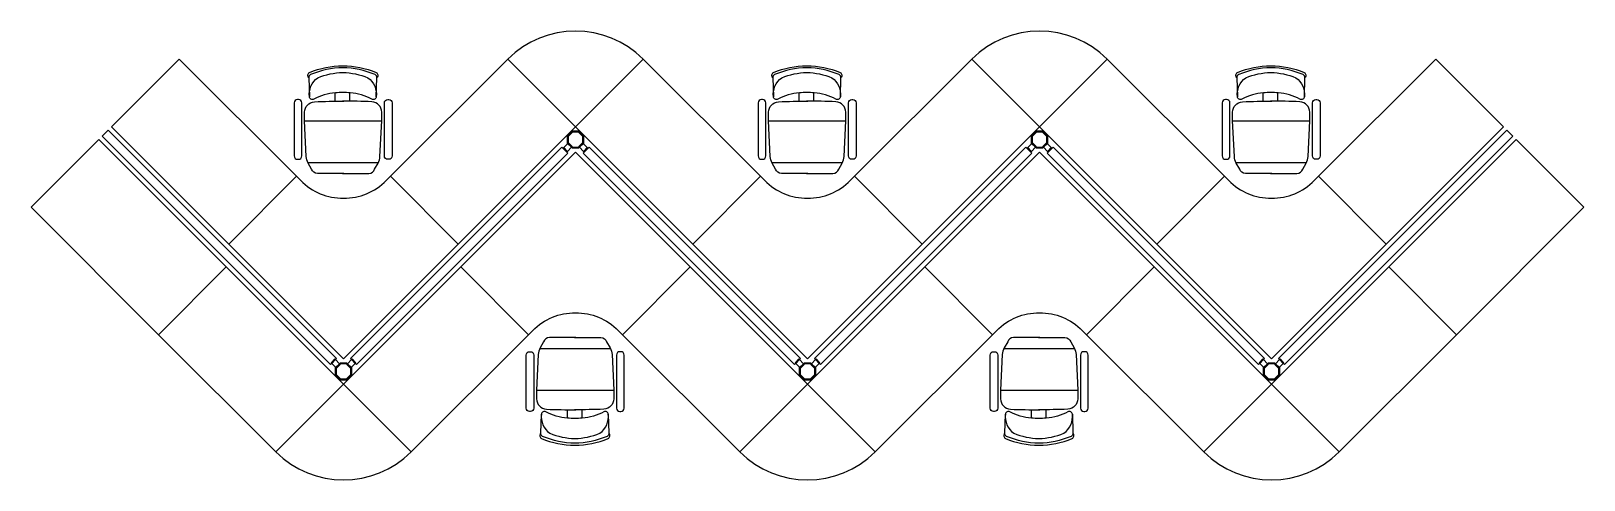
# Model space of a CAD drawing. Extents: x 29.19 to 38.56, y 55.59 to 58.3.
import ezdxf

# ---------------------------------------------------------------- set-up
doc = ezdxf.new("R2010")
doc.units = 0
doc.header["$LTSCALE"] = 0.5
doc.layers.get('0').update_dxf_attribs({"linetype": 'CONTINUOUS'})

msp = doc.modelspace()

# ---------------------------------------------------------------- linework, layer by layer
at = {"color": 0}
for p, q in [((31.0258, 57.8792), (31.0258, 57.9297)), ((31.1153, 57.8793), (31.1153, 57.9301)), ((33.8252, 57.8792), (33.8252, 57.9297)), ((33.9148, 57.8793), (33.9148, 57.9301)), ((36.6246, 57.8792), (36.6246, 57.9297)), ((36.7142, 57.8793), (36.7142, 57.9301)), ((30.8419, 57.7604), (31.307, 57.7604)), ((33.6413, 57.7604), (34.1064, 57.7604)), ((36.4407, 57.7604), (36.9058, 57.7604)), ((32.4009, 57.5953), (32.4335, 57.6279)), ((32.4521, 57.6013), (32.4295, 57.6239)), ((32.4335, 57.6279), (32.4561, 57.6053)), ((32.4962, 57.6053), (32.5188, 57.6279)), ((32.5228, 57.6239), (32.5002, 57.6013)), ((32.5188, 57.6279), (32.5514, 57.5953)), ((35.2003, 57.5953), (35.2329, 57.6279)), ((35.2515, 57.6013), (35.2289, 57.6239)), ((35.2329, 57.6279), (35.2556, 57.6053)), ((35.2956, 57.6053), (35.3182, 57.6279)), ((35.3222, 57.6239), (35.2996, 57.6013)), ((35.3182, 57.6279), (35.3508, 57.5953)), ((31.7835, 56.8793), (32.4761, 57.5719)), ((32.4235, 57.5727), (32.4009, 57.5953)), ((32.4276, 57.5767), (32.4049, 57.5994)), ((32.4561, 57.6053), (32.4235, 57.5727)), ((32.4761, 57.5719), (33.1688, 56.8793)), ((32.5288, 57.5727), (32.4962, 57.6053)), ((32.5473, 57.5994), (32.5247, 57.5767)), ((32.5514, 57.5953), (32.5288, 57.5727)), ((34.583, 56.8793), (35.2756, 57.5719)), ((35.223, 57.5727), (35.2003, 57.5953)), ((35.227, 57.5767), (35.2044, 57.5994)), ((35.2556, 57.6053), (35.223, 57.5727)), ((35.2756, 57.5719), (35.9682, 56.8793)), ((35.3282, 57.5727), (35.2956, 57.6053)), ((35.3468, 57.5994), (35.3242, 57.5767)), ((35.3508, 57.5953), (35.3282, 57.5727)), ((30.8615, 57.5104), (31.2872, 57.5104)), ((33.661, 57.5104), (34.0867, 57.5104)), ((36.4604, 57.5104), (36.8861, 57.5104)), ((30.8183, 57.4006), (30.7925, 57.4264)), ((31.3603, 57.4264), (31.3345, 57.4006)), ((33.6178, 57.4006), (33.592, 57.4264)), ((34.1598, 57.4264), (34.134, 57.4006)), ((36.4172, 57.4006), (36.3914, 57.4264)), ((36.9592, 57.4264), (36.9334, 57.4006)), ((30.3838, 57.0177), (31.0764, 56.3251)), ((31.0764, 56.3251), (31.769, 57.0177)), ((33.1833, 57.0177), (33.8759, 56.3251)), ((33.8759, 56.3251), (34.5685, 57.0177)), ((35.9827, 57.0177), (36.6753, 56.3251)), ((36.6753, 56.3251), (37.3679, 57.0177)), ((32.2181, 56.4964), (32.1922, 56.4706)), ((32.76, 56.4706), (32.7342, 56.4964)), ((35.0175, 56.4964), (34.9917, 56.4706)), ((35.5595, 56.4706), (35.5337, 56.4964)), ((31.0012, 56.3017), (31.0238, 56.3243)), ((31.0052, 56.2976), (31.0278, 56.3202)), ((31.0238, 56.3243), (31.0564, 56.2917)), ((31.0964, 56.2917), (31.129, 56.3243)), ((31.125, 56.3202), (31.1476, 56.2976)), ((31.129, 56.3243), (31.1517, 56.3017)), ((32.2613, 56.3866), (32.687, 56.3866)), ((33.8006, 56.3017), (33.8233, 56.3243)), ((33.8047, 56.2976), (33.8273, 56.3202)), ((33.8233, 56.3243), (33.8558, 56.2917)), ((33.8959, 56.2917), (33.9285, 56.3243)), ((33.9244, 56.3202), (33.9471, 56.2976)), ((33.9285, 56.3243), (33.9511, 56.3017)), ((35.0607, 56.3866), (35.4864, 56.3866)), ((36.6001, 56.3017), (36.6227, 56.3243)), ((36.6041, 56.2976), (36.6267, 56.3202)), ((36.6227, 56.3243), (36.6553, 56.2917)), ((36.6953, 56.2917), (36.7279, 56.3243)), ((36.7239, 56.3202), (36.7465, 56.2976)), ((36.7279, 56.3243), (36.7505, 56.3017)), ((31.0338, 56.2691), (31.0012, 56.3017)), ((31.0298, 56.2731), (31.0524, 56.2957)), ((31.0564, 56.2917), (31.0338, 56.2691)), ((31.1191, 56.2691), (31.0964, 56.2917)), ((31.1005, 56.2957), (31.1231, 56.2731)), ((31.1517, 56.3017), (31.1191, 56.2691)), ((33.8332, 56.2691), (33.8006, 56.3017)), ((33.8292, 56.2731), (33.8518, 56.2957)), ((33.8558, 56.2917), (33.8332, 56.2691)), ((33.9185, 56.2691), (33.8959, 56.2917)), ((33.8999, 56.2957), (33.9225, 56.2731)), ((33.9511, 56.3017), (33.9185, 56.2691)), ((36.6327, 56.2691), (36.6001, 56.3017)), ((36.6286, 56.2731), (36.6513, 56.2957)), ((36.6553, 56.2917), (36.6327, 56.2691)), ((36.7179, 56.2691), (36.6953, 56.2917)), ((36.6993, 56.2957), (36.722, 56.2731)), ((36.7505, 56.3017), (36.7179, 56.2691)), ((32.2416, 56.1366), (32.7067, 56.1366)), ((35.041, 56.1366), (35.5061, 56.1366)), ((32.4255, 56.0177), (32.4255, 55.9673)), ((32.515, 56.0177), (32.515, 55.9669)), ((35.2249, 56.0177), (35.2249, 55.9673)), ((35.3145, 56.0177), (35.3145, 55.9669))]:
    msp.add_line(p, q, dxfattribs=at)
for points in [[(30.3838, 57.0177), (29.6767, 57.7248), (30.0854, 58.1335), (30.7925, 57.4264)], [(31.3603, 57.4264), (32.0674, 58.1335), (32.4761, 57.7248), (31.769, 57.0177)], [(33.1833, 57.0177), (32.4761, 57.7248), (32.8849, 58.1335), (33.592, 57.4264)], [(34.1598, 57.4264), (34.8669, 58.1335), (35.2756, 57.7248), (34.5685, 57.0177)], [(35.9827, 57.0177), (35.2756, 57.7248), (35.6843, 58.1335), (36.3914, 57.4264)], [(36.9592, 57.4264), (37.6663, 58.1335), (38.075, 57.7248), (37.3679, 57.0177)], [(29.1915, 57.2396), (29.9606, 56.4706), (30.3693, 56.8793), (29.6002, 57.6484)], [(29.621, 57.6691), (29.6564, 57.7045), (31.0342, 56.3266), (30.9989, 56.2913)], [(32.4261, 57.6687), (32.4261, 57.6272), (32.4554, 57.5979), (32.4969, 57.5979), (32.5261, 57.6272), (32.5261, 57.6687), (32.4969, 57.6979), (32.4554, 57.6979)], [(32.4311, 57.6666), (32.4311, 57.6293), (32.4575, 57.6029), (32.4948, 57.6029), (32.5211, 57.6293), (32.5211, 57.6666), (32.4948, 57.6929), (32.4575, 57.6929)], [(35.2256, 57.6687), (35.2256, 57.6272), (35.2549, 57.5979), (35.2963, 57.5979), (35.3256, 57.6272), (35.3256, 57.6687), (35.2963, 57.6979), (35.2549, 57.6979)], [(35.2306, 57.6666), (35.2306, 57.6293), (35.2569, 57.6029), (35.2942, 57.6029), (35.3206, 57.6293), (35.3206, 57.6666), (35.2942, 57.6929), (35.2569, 57.6929)], [(38.0954, 57.7045), (38.1307, 57.6691), (36.7529, 56.2913), (36.7175, 56.3266)], [(38.1515, 57.6484), (37.3824, 56.8793), (37.7911, 56.4706), (38.5602, 57.2396)], [(32.3941, 57.6021), (32.4295, 57.5668), (31.154, 56.2913), (31.1186, 56.3266)], [(32.5228, 57.5668), (32.5582, 57.6021), (33.8336, 56.3266), (33.7983, 56.2913)], [(35.1936, 57.6021), (35.2289, 57.5668), (33.9534, 56.2913), (33.9181, 56.3266)], [(35.3222, 57.5668), (35.3576, 57.6021), (36.6331, 56.3266), (36.5977, 56.2913)], [(29.9606, 56.4706), (30.6677, 55.7634), (31.0764, 56.1722), (30.3693, 56.8793)], [(31.7835, 56.8793), (31.0764, 56.1722), (31.4851, 55.7634), (32.1922, 56.4706)], [(32.76, 56.4706), (33.4672, 55.7634), (33.8759, 56.1722), (33.1688, 56.8793)], [(34.583, 56.8793), (33.8759, 56.1722), (34.2846, 55.7634), (34.9917, 56.4706)], [(35.5595, 56.4706), (36.2666, 55.7634), (36.6753, 56.1722), (35.9682, 56.8793)], [(37.3824, 56.8793), (36.6753, 56.1722), (37.084, 55.7634), (37.7911, 56.4706)], [(31.1264, 56.2283), (31.1264, 56.2698), (31.0971, 56.299), (31.0557, 56.299), (31.0264, 56.2698), (31.0264, 56.2283), (31.0557, 56.199), (31.0971, 56.199)], [(31.1214, 56.2304), (31.1214, 56.2677), (31.0951, 56.294), (31.0578, 56.294), (31.0314, 56.2677), (31.0314, 56.2304), (31.0578, 56.204), (31.0951, 56.204)], [(33.9259, 56.2283), (33.9259, 56.2698), (33.8966, 56.299), (33.8551, 56.299), (33.8259, 56.2698), (33.8259, 56.2283), (33.8551, 56.199), (33.8966, 56.199)], [(33.9209, 56.2304), (33.9209, 56.2677), (33.8945, 56.294), (33.8572, 56.294), (33.8309, 56.2677), (33.8309, 56.2304), (33.8572, 56.204), (33.8945, 56.204)], [(36.7253, 56.2283), (36.7253, 56.2698), (36.696, 56.299), (36.6546, 56.299), (36.6253, 56.2698), (36.6253, 56.2283), (36.6546, 56.199), (36.696, 56.199)], [(36.7203, 56.2304), (36.7203, 56.2677), (36.6939, 56.294), (36.6567, 56.294), (36.6303, 56.2677), (36.6303, 56.2304), (36.6567, 56.204), (36.6939, 56.204)]]:
    msp.add_lwpolyline(points, close=True, dxfattribs=at)
for points in [[(30.8668, 58.0214, -0.482052), (30.8718, 58.0527, -0.101818), (31.0726, 58.0932, -0.101818), (31.2733, 58.0527, -0.48266), (31.2783, 58.0214)], [(33.6663, 58.0214, -0.482052), (33.6713, 58.0527, -0.101818), (33.872, 58.0932, -0.101818), (34.0727, 58.0527, -0.48266), (34.0777, 58.0214)], [(36.4657, 58.0214, -0.482052), (36.4707, 58.0527, -0.101818), (36.6714, 58.0932, -0.101818), (36.8721, 58.0527, -0.48266), (36.8771, 58.0214)], [(31.2745, 57.9061), (31.2782, 58.0205, 0.349153), (31.2668, 58.0405, 0.098879), (31.0726, 58.0808, 0.09889), (30.8783, 58.0405, 0.349216), (30.8669, 58.0205), (30.8706, 57.9061)], [(34.074, 57.9061), (34.0776, 58.0205, 0.349153), (34.0662, 58.0405, 0.098879), (33.872, 58.0808, 0.09889), (33.6777, 58.0405, 0.349216), (33.6664, 58.0205), (33.67, 57.9061)], [(36.8734, 57.9061), (36.877, 58.0205, 0.349153), (36.8657, 58.0405, 0.098879), (36.6714, 58.0808, 0.09889), (36.4772, 58.0405, 0.349216), (36.4658, 58.0205), (36.4695, 57.9061)], [(31.0782, 57.4432), (30.9193, 57.4432, -0.335473), (30.8843, 57.4697), (30.8637, 57.5063, -0.116604), (30.8521, 57.5465), (30.8418, 57.7614), (30.8418, 57.813, -0.392089), (30.9006, 57.8765, -0.008508), (31.0782, 57.8795)], [(31.0705, 57.4432), (31.2295, 57.4432, 0.335473), (31.2645, 57.4697), (31.2851, 57.5063, 0.116604), (31.2966, 57.5465), (31.307, 57.7614), (31.307, 57.813, 0.392089), (31.2482, 57.8765, 0.008508), (31.0705, 57.8795)], [(33.8777, 57.4432), (33.7187, 57.4432, -0.335473), (33.6837, 57.4697), (33.6631, 57.5063, -0.116604), (33.6516, 57.5465), (33.6412, 57.7614), (33.6412, 57.813, -0.392089), (33.7, 57.8765, -0.008508), (33.8777, 57.8795)], [(33.87, 57.4432), (34.0289, 57.4432, 0.335473), (34.0639, 57.4697), (34.0845, 57.5063, 0.116604), (34.0961, 57.5465), (34.1064, 57.7614), (34.1064, 57.813, 0.392089), (34.0476, 57.8765, 0.008508), (33.87, 57.8795)], [(36.6771, 57.4432), (36.5182, 57.4432, -0.335473), (36.4832, 57.4697), (36.4626, 57.5063, -0.116604), (36.451, 57.5465), (36.4407, 57.7614), (36.4407, 57.813, -0.392089), (36.4995, 57.8765, -0.008508), (36.6771, 57.8795)], [(36.6694, 57.4432), (36.8284, 57.4432, 0.335473), (36.8633, 57.4697), (36.8839, 57.5063, 0.116604), (36.8955, 57.5465), (36.9058, 57.7614), (36.9058, 57.813, 0.392089), (36.8471, 57.8765, 0.008508), (36.6694, 57.8795)], [(30.8183, 57.4006, 0.414214), (31.3345, 57.4006)], [(33.6178, 57.4006, 0.414214), (34.134, 57.4006)], [(36.4172, 57.4006, 0.414214), (36.9334, 57.4006)], [(32.2181, 56.4964, -0.414214), (32.7342, 56.4964)], [(35.0175, 56.4964, -0.414214), (35.5337, 56.4964)], [(32.478, 56.4538), (32.319, 56.4538, 0.335473), (32.284, 56.4273), (32.2634, 56.3907, 0.116604), (32.2519, 56.3505), (32.2415, 56.1356), (32.2415, 56.0839, 0.392089), (32.3003, 56.0205, 0.008508), (32.478, 56.0175)], [(32.4703, 56.4538), (32.6292, 56.4538, -0.335473), (32.6642, 56.4273), (32.6848, 56.3907, -0.116604), (32.6964, 56.3505), (32.7067, 56.1356), (32.7067, 56.0839, -0.392089), (32.6479, 56.0205, -0.008508), (32.4703, 56.0175)], [(35.2774, 56.4538), (35.1184, 56.4538, 0.335473), (35.0835, 56.4273), (35.0629, 56.3907, 0.116604), (35.0513, 56.3505), (35.041, 56.1356), (35.041, 56.0839, 0.392089), (35.0998, 56.0205, 0.008508), (35.2774, 56.0175)], [(35.2697, 56.4538), (35.4287, 56.4538, -0.335473), (35.4636, 56.4273), (35.4842, 56.3907, -0.116604), (35.4958, 56.3505), (35.5061, 56.1356), (35.5061, 56.0839, -0.392089), (35.4473, 56.0205, -0.008508), (35.2697, 56.0175)], [(32.6742, 55.9909), (32.6779, 55.8765, -0.349153), (32.6665, 55.8565, -0.098879), (32.4723, 55.8162, -0.09889), (32.278, 55.8565, -0.349216), (32.2667, 55.8765), (32.2703, 55.9909)], [(35.4737, 55.9909), (35.4773, 55.8765, -0.349153), (35.466, 55.8565, -0.098879), (35.2717, 55.8162, -0.09889), (35.0774, 55.8565, -0.349216), (35.0661, 55.8765), (35.0698, 55.9909)], [(32.2665, 55.8756, 0.482052), (32.2716, 55.8443, 0.101818), (32.4723, 55.8038, 0.101818), (32.673, 55.8443, 0.48266), (32.678, 55.8756)], [(35.066, 55.8756, 0.482052), (35.071, 55.8443, 0.101818), (35.2717, 55.8038, 0.101818), (35.4724, 55.8443, 0.48266), (35.4774, 55.8756)]]:
    msp.add_lwpolyline(points, format="xyb", dxfattribs=at)
for points in [[(31.2477, 57.8921, 0.10021), (31.1173, 57.9299, 0.045601), (31.0278, 57.9299, 0.10021), (30.8975, 57.8921, -0.520466), (30.8706, 57.9061, -0.275146), (30.9213, 58.0208, -0.089601), (31.0726, 58.0535, -0.089601), (31.2239, 58.0208, -0.275146), (31.2745, 57.9061, -0.520466)], [(34.0471, 57.8921, 0.10021), (33.9168, 57.9299, 0.045601), (33.8272, 57.9299, 0.10021), (33.6969, 57.8921, -0.520466), (33.67, 57.9061, -0.275146), (33.7207, 58.0208, -0.089601), (33.872, 58.0535, -0.089601), (34.0233, 58.0208, -0.275146), (34.074, 57.9061, -0.520466)], [(36.8465, 57.8921, 0.10021), (36.7162, 57.9299, 0.045601), (36.6267, 57.9299, 0.10021), (36.4963, 57.8921, -0.520466), (36.4695, 57.9061, -0.275146), (36.5201, 58.0208, -0.089601), (36.6714, 58.0535, -0.089601), (36.8227, 58.0208, -0.275146), (36.8734, 57.9061, -0.520466)], [(30.8055, 57.8897), (30.7993, 57.8897, 0.414214), (30.7793, 57.8697), (30.7793, 57.5489, 0.414214), (30.7993, 57.5289), (30.8055, 57.5289, 0.414214), (30.8255, 57.5489), (30.8255, 57.8697, 0.414214)], [(31.3433, 57.8897), (31.3495, 57.8897, -0.414214), (31.3695, 57.8697), (31.3695, 57.5489, -0.414214), (31.3495, 57.5289), (31.3433, 57.5289, -0.414214), (31.3233, 57.5489), (31.3233, 57.8697, -0.414214)], [(33.6049, 57.8897), (33.5988, 57.8897, 0.414214), (33.5788, 57.8697), (33.5788, 57.5489, 0.414214), (33.5988, 57.5289), (33.6049, 57.5289, 0.414214), (33.6249, 57.5489), (33.6249, 57.8697, 0.414214)], [(34.1428, 57.8897), (34.1489, 57.8897, -0.414214), (34.1689, 57.8697), (34.1689, 57.5489, -0.414214), (34.1489, 57.5289), (34.1428, 57.5289, -0.414214), (34.1228, 57.5489), (34.1228, 57.8697, -0.414214)], [(36.4044, 57.8897), (36.3982, 57.8897, 0.414214), (36.3782, 57.8697), (36.3782, 57.5489, 0.414214), (36.3982, 57.5289), (36.4044, 57.5289, 0.414214), (36.4244, 57.5489), (36.4244, 57.8697, 0.414214)], [(36.9422, 57.8897), (36.9484, 57.8897, -0.414214), (36.9684, 57.8697), (36.9684, 57.5489, -0.414214), (36.9484, 57.5289), (36.9422, 57.5289, -0.414214), (36.9222, 57.5489), (36.9222, 57.8697, -0.414214)], [(32.2052, 56.0072), (32.1991, 56.0072, -0.414214), (32.1791, 56.0272), (32.1791, 56.3481, -0.414214), (32.1991, 56.3681), (32.2052, 56.3681, -0.414214), (32.2252, 56.3481), (32.2252, 56.0272, -0.414214)], [(32.7431, 56.0072), (32.7492, 56.0072, 0.414214), (32.7692, 56.0272), (32.7692, 56.3481, 0.414214), (32.7492, 56.3681), (32.7431, 56.3681, 0.414214), (32.7231, 56.3481), (32.7231, 56.0272, 0.414214)], [(35.0046, 56.0072), (34.9985, 56.0072, -0.414214), (34.9785, 56.0272), (34.9785, 56.3481, -0.414214), (34.9985, 56.3681), (35.0046, 56.3681, -0.414214), (35.0246, 56.3481), (35.0246, 56.0272, -0.414214)], [(35.5425, 56.0072), (35.5487, 56.0072, 0.414214), (35.5687, 56.0272), (35.5687, 56.3481, 0.414214), (35.5487, 56.3681), (35.5425, 56.3681, 0.414214), (35.5225, 56.3481), (35.5225, 56.0272, 0.414214)], [(32.6474, 56.0048, -0.10021), (32.5171, 55.9671, -0.045601), (32.4275, 55.9671, -0.10021), (32.2972, 56.0048, 0.520466), (32.2703, 55.9909, 0.275146), (32.321, 55.8762, 0.089601), (32.4723, 55.8435, 0.089601), (32.6236, 55.8762, 0.275146), (32.6742, 55.9909, 0.520466)], [(35.4468, 56.0048, -0.10021), (35.3165, 55.9671, -0.045601), (35.2269, 55.9671, -0.10021), (35.0966, 56.0048, 0.520466), (35.0698, 55.9909, 0.275146), (35.1204, 55.8762, 0.089601), (35.2717, 55.8435, 0.089601), (35.423, 55.8762, 0.275146), (35.4737, 55.9909, 0.520466)]]:
    msp.add_lwpolyline(points, format="xyb", close=True, dxfattribs=at)
for centre, start, end in [((32.4761, 57.7248), 45, 135), ((35.2756, 57.7248), 45, 135), ((31.0764, 56.1722), 225, 315), ((33.8759, 56.1722), 225, 315), ((36.6753, 56.1722), 225, 315)]:
    msp.add_arc(centre, 0.578, start, end, dxfattribs=at)

doc.saveas('drawing.dxf')
